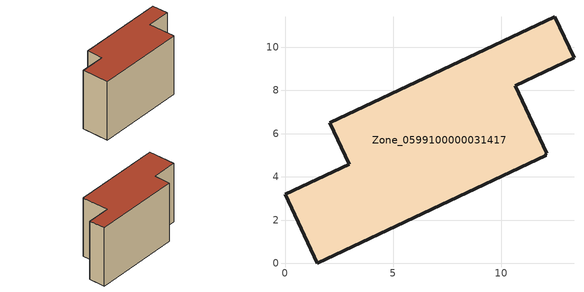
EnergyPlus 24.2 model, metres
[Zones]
Zone_0599100000031417
 floor ground (C_G): 12.04,5.07 12.07,4.99 1.49,0 0,3.18 2.97,4.59 2.08,6.49 12.47,11.4 13.36,9.51 10.64,8.22 12.1,5.1 z0
 wall outside (C_F): 12.1,5.1 10.64,8.22 13.36,9.51 12.47,11.4 2.08,6.49 2.97,4.59 0,3.18 1.49,0 12.07,4.99 12.04,5.07 12.1,5.1 z0:7.96
 roof outside (C_R): 12.07,4.99 12.04,5.07 12.1,5.1 10.64,8.22 13.36,9.51 12.47,11.4 2.08,6.49 2.97,4.59 0,3.18 1.49,0 z7.96
[BUILDING]
Pand.0599100000031417: North Axis=0; Terrain=City; Loads Convergence Tolerance Value=0.04; Temperature Convergence Tolerance Value=0.4; Solar Distribution=FullExterior; Maximum Number of Warmup Days=25; Minimum Number of Warmup Days=1
[Site:Location]
Rotterdam.The.Hague.AP_ZH_NLD Design_Conditions: Latitude=51.96; Longitude=4.45; Time Zone=1; Elevation=-4.5
[SITE:GROUNDTEMPERATURE:BUILDINGSURFACE]
18, 18, 18, 18, 18, 18, 18, 18, 18, 18, 18, 18
[MATERIAL] Thermal Absorptance=0.9; Solar Absorptance=0.7; Visible Absorptance=0.7
Name | Roughness | Thickness | Conductivity | Density | Specific Heat
G.TC.1975-1991 | MediumSmooth | 0.15 | 0.288461 | 540 | 1210
F.TC.1975-1991 | Rough | 0.3 | 0.230769 | 1920 | 840
R.TC.1975-1991 | MediumRough | 0.2 | 0.153846 | 1500 | 1000
[CONSTRUCTION]
C_G: G.TC.1975-1991
C_F: F.TC.1975-1991
C_R: R.TC.1975-1991
[ZONE]
Zone_0599100000031417: Type=1; Multiplier=1; Ceiling Height=Autocalculate; Volume=Autocalculate; Floor Area=autocalculate; Part of Total Floor Area=Yes
[ZONEINFILTRATION:DESIGNFLOWRATE]
Infil_Zone_0599100000031417: Zone or ZoneList or Space or SpaceList=Zone_0599100000031417; Schedule=AlwaysOn; Design Flow Rate Calculation Method=Flow/Area; Flow Rate per Floor Area=0.003; Constant Term Coefficient=1; Temperature Term Coefficient=0; Velocity Term Coefficient=0; Velocity Squared Term Coefficient=0
[HVACTEMPLATE:ZONE:IDEALLOADSAIRSYSTEM]
Zone_0599100000031417: Maximum Heating Supply Air Temperature=50; Minimum Cooling Supply Air Temperature=13; Maximum Heating Supply Air Humidity Ratio=0.0156; Minimum Cooling Supply Air Humidity Ratio=0.0077; Heating Limit=NoLimit; Cooling Limit=NoLimit; Dehumidification Control Type=ConstantSensibleHeatRatio; Cooling Sensible Heat Ratio=0.7; Dehumidification Setpoint=60; Humidification Control Type=None; Humidification Setpoint=30; Outdoor Air Method=None; Outdoor Air Flow Rate per Person=0.00944; Outdoor Air Flow Rate per Zone Floor Area=0; Outdoor Air Flow Rate per Zone=0; Demand Controlled Ventilation Type=None; Outdoor Air Economizer Type=NoEconomizer; Heat Recovery Type=None; Sensible Heat Recovery Effectiveness=0.7; Latent Heat Recovery Effectiveness=0.65
[ZONECONTROL:THERMOSTAT]
ThermostatControl_Zone_0599100000031417: Zone or ZoneList=Zone_0599100000031417; Control Type Schedule=DualSetpointControlType; Control 1=Thermostat_Zone_0599100000031417; Temperature Difference Between Cutout And Setpoint=0
[THERMOSTATSETPOINT:DUALSETPOINT]
Thermostat_Zone_0599100000031417: Heating Setpoint Temperature Schedule=HeatingSetpoint_Zone_0599100000031417; Cooling Setpoint Temperature Schedule=CoolingSetpoint_Zone_0599100000031417
[SCHEDULE:COMPACT]
HeatingSetpoint_Zone_0599100000031417: Through: 12/31, For: AllDays, Until: 24:00, 21
CoolingSetpoint_Zone_0599100000031417: Through: 12/31, For: AllDays, Until: 24:00, 24
DualSetpointControlType: Through: 12/31, For: AllDays, Until: 24:00, 4
AlwaysOn: Through: 12/31, For: AllDays, Until: 24:00, 1
